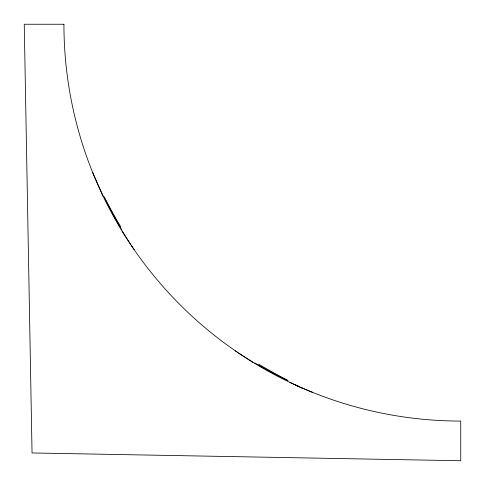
<?xml version="1.0" encoding="UTF-8"?>
<svg xmlns="http://www.w3.org/2000/svg" width="485" height="485" viewBox="0 0 485 485"><rect width="100%" height="100%" fill="white"/><g stroke="black" fill="none" stroke-linecap="round" stroke-linejoin="round"><path stroke-width="0.73" d="M312.758 392.438L308.781 390.813M307.878 390.437L300.797 387.4M296.383 385.429L289.848 382.38M252.909 362.283L238.541 353.013M237.177 352.092L237.814 352.522M236.638 351.722L235.389 350.861M134.139 249.611L131.58 245.865M131.011 245.016L122.056 231.018M103.305 196.583L92.562 172.242M121.644 229.696A46.433 4.468 62.1 0 1 104.433 197.753M120.71 226.768A46.299 3.965 61.3 0 1 104.123 196.68M299.475 386.654A41.892 2.001 26.3 0 1 295.183 384.714M288.054 380.743A46.596 4.31 27.8 0 1 254.807 362.907M287.375 380.125A46.596 3.747 28.9 0 1 258.626 364.15M302.04 388.103A41.892 2.231 26.6 0 1 297.56 386.121M63.929 24.25L24.25 24.25L32.046 452.954L460.75 460.75L460.75 421.071A396.821 396.821 0 0 1 63.929 24.25"/></g></svg>
